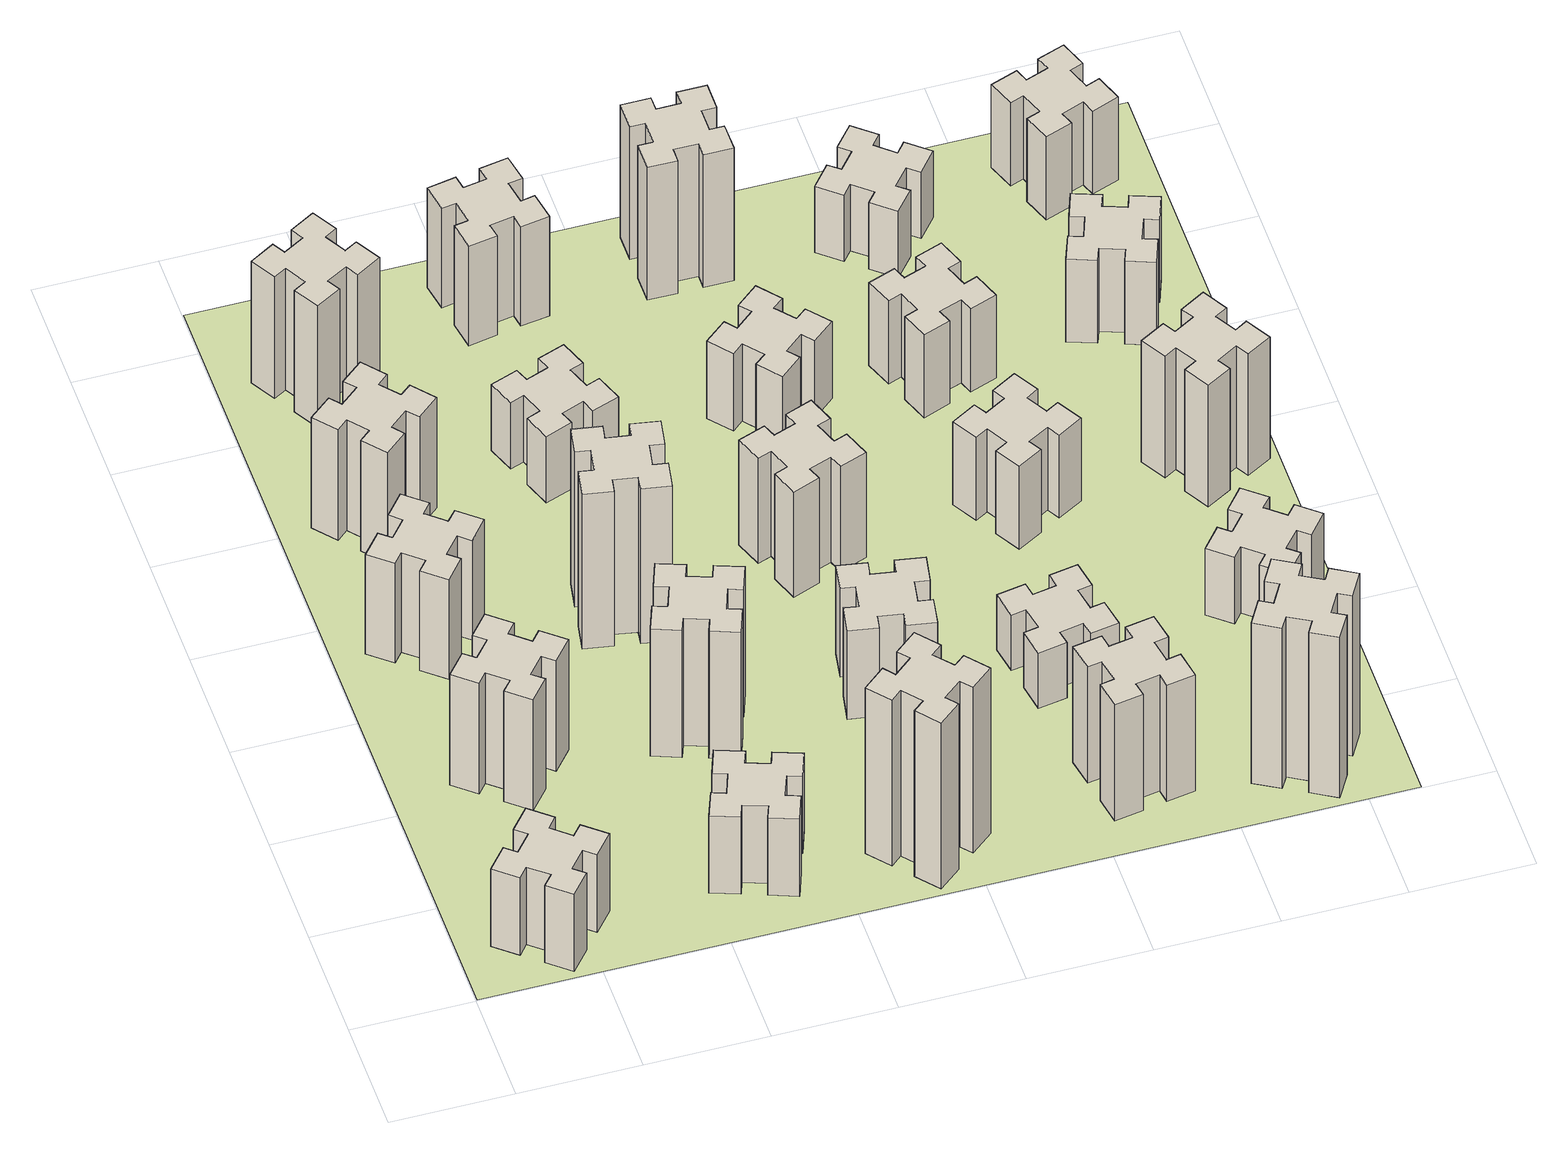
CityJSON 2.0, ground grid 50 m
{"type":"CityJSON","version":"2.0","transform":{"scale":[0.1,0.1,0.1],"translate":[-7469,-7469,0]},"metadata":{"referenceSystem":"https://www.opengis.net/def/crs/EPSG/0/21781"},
"CityObjects":{
"building1":{"type":"Building","attributes":{"class":"1000","function":"1000","usage":"1000","yearOfConstruction":2016,"roofType":"1000","measuredHeight":42,"storeysAboveGround":30,"storeysBelowGround":0},"geometry":[{"type":"Solid","lod":"1","boundaries":[[[[0,1,2,3,4,5,6,7,8,9,10,11,12,13,14,15,16,17,18,19]],[[17,16,20,21]],[[16,15,22,20]],[[15,14,23,22]],[[14,13,24,23]],[[13,12,25,24]],[[12,11,26,25]],[[11,10,27,26]],[[10,9,28,27]],[[9,8,29,28]],[[8,7,30,29]],[[7,6,31,30]],[[6,5,32,31]],[[5,4,33,32]],[[4,3,34,33]],[[3,2,35,34]],[[2,1,36,35]],[[1,0,37,36]],[[0,19,38,37]],[[19,18,39,38]],[[18,17,21,39]],[[24,25,26,27,28,29,30,31,32,33,34,35,36,37,38,39,21,20,22,23]]]]}]},
"building2":{"type":"Building","attributes":{"class":"1000","function":"1000","usage":"1000","yearOfConstruction":2016,"roofType":"1000","measuredHeight":60,"storeysAboveGround":30,"storeysBelowGround":0},"geometry":[{"type":"Solid","lod":"1","boundaries":[[[[40,41,42,43,44,45,46,47,48,49,50,51,52,53,54,55,56,57,58,59]],[[57,56,60,61]],[[56,55,62,60]],[[55,54,63,62]],[[54,53,64,63]],[[53,52,65,64]],[[52,51,66,65]],[[51,50,67,66]],[[50,49,68,67]],[[49,48,69,68]],[[48,47,70,69]],[[47,46,71,70]],[[46,45,72,71]],[[45,44,73,72]],[[44,43,74,73]],[[43,42,75,74]],[[42,41,76,75]],[[41,40,77,76]],[[40,59,78,77]],[[59,58,79,78]],[[58,57,61,79]],[[64,65,66,67,68,69,70,71,72,73,74,75,76,77,78,79,61,60,62,63]]]]}]},
"building3":{"type":"Building","attributes":{"class":"1000","function":"1000","usage":"1000","yearOfConstruction":2016,"roofType":"1000","measuredHeight":54,"storeysAboveGround":30,"storeysBelowGround":0},"geometry":[{"type":"Solid","lod":"1","boundaries":[[[[80,81,82,83,84,85,86,87,88,89,90,91,92,93,94,95,96,97,98,99]],[[97,96,100,101]],[[96,95,102,100]],[[95,94,103,102]],[[94,93,104,103]],[[93,92,105,104]],[[92,91,106,105]],[[91,90,107,106]],[[90,89,108,107]],[[89,88,109,108]],[[88,87,110,109]],[[87,86,111,110]],[[86,85,112,111]],[[85,84,113,112]],[[84,83,114,113]],[[83,82,115,114]],[[82,81,116,115]],[[81,80,117,116]],[[80,99,118,117]],[[99,98,119,118]],[[98,97,101,119]],[[104,105,106,107,108,109,110,111,112,113,114,115,116,117,118,119,101,100,102,103]]]]}]},
"building4":{"type":"Building","attributes":{"class":"1000","function":"1000","usage":"1000","yearOfConstruction":2016,"roofType":"1000","measuredHeight":60,"storeysAboveGround":30,"storeysBelowGround":0},"geometry":[{"type":"Solid","lod":"1","boundaries":[[[[120,121,122,123,124,125,126,127,128,129,130,131,132,133,134,135,136,137,138,139]],[[137,136,140,141]],[[136,135,142,140]],[[135,134,143,142]],[[134,133,144,143]],[[133,132,145,144]],[[132,131,146,145]],[[131,130,147,146]],[[130,129,148,147]],[[129,128,149,148]],[[128,127,150,149]],[[127,126,151,150]],[[126,125,152,151]],[[125,124,153,152]],[[124,123,154,153]],[[123,122,155,154]],[[122,121,156,155]],[[121,120,157,156]],[[120,139,158,157]],[[139,138,159,158]],[[138,137,141,159]],[[144,145,146,147,148,149,150,151,152,153,154,155,156,157,158,159,141,140,142,143]]]]}]},
"building5":{"type":"Building","attributes":{"class":"1000","function":"1000","usage":"1000","yearOfConstruction":2016,"roofType":"1000","measuredHeight":42,"storeysAboveGround":30,"storeysBelowGround":0},"geometry":[{"type":"Solid","lod":"1","boundaries":[[[[160,161,162,163,164,165,166,167,168,169,170,171,172,173,174,175,176,177,178,179]],[[177,176,180,181]],[[176,175,182,180]],[[175,174,183,182]],[[174,173,184,183]],[[173,172,185,184]],[[172,171,186,185]],[[171,170,187,186]],[[170,169,188,187]],[[169,168,189,188]],[[168,167,190,189]],[[167,166,191,190]],[[166,165,192,191]],[[165,164,193,192]],[[164,163,194,193]],[[163,162,195,194]],[[162,161,196,195]],[[161,160,197,196]],[[160,179,198,197]],[[179,178,199,198]],[[178,177,181,199]],[[184,185,186,187,188,189,190,191,192,193,194,195,196,197,198,199,181,180,182,183]]]]}]},
"building6":{"type":"Building","attributes":{"class":"1000","function":"1000","usage":"1000","yearOfConstruction":2016,"roofType":"1000","measuredHeight":66,"storeysAboveGround":30,"storeysBelowGround":0},"geometry":[{"type":"Solid","lod":"1","boundaries":[[[[200,201,202,203,204,205,206,207,208,209,210,211,212,213,214,215,216,217,218,219]],[[217,216,220,221]],[[216,215,222,220]],[[215,214,223,222]],[[214,213,224,223]],[[213,212,225,224]],[[212,211,226,225]],[[211,210,227,226]],[[210,209,228,227]],[[209,208,229,228]],[[208,207,230,229]],[[207,206,231,230]],[[206,205,232,231]],[[205,204,233,232]],[[204,203,234,233]],[[203,202,235,234]],[[202,201,236,235]],[[201,200,237,236]],[[200,219,238,237]],[[219,218,239,238]],[[218,217,221,239]],[[224,225,226,227,228,229,230,231,232,233,234,235,236,237,238,239,221,220,222,223]]]]}]},
"building7":{"type":"Building","attributes":{"class":"1000","function":"1000","usage":"1000","yearOfConstruction":2016,"roofType":"1000","measuredHeight":69,"storeysAboveGround":30,"storeysBelowGround":0},"geometry":[{"type":"Solid","lod":"1","boundaries":[[[[240,241,242,243,244,245,246,247,248,249,250,251,252,253,254,255,256,257,258,259]],[[257,256,260,261]],[[256,255,262,260]],[[255,254,263,262]],[[254,253,264,263]],[[253,252,265,264]],[[252,251,266,265]],[[251,250,267,266]],[[250,249,268,267]],[[249,248,269,268]],[[248,247,270,269]],[[247,246,271,270]],[[246,245,272,271]],[[245,244,273,272]],[[244,243,274,273]],[[243,242,275,274]],[[242,241,276,275]],[[241,240,277,276]],[[240,259,278,277]],[[259,258,279,278]],[[258,257,261,279]],[[264,265,266,267,268,269,270,271,272,273,274,275,276,277,278,279,261,260,262,263]]]]}]},
"building8":{"type":"Building","attributes":{"class":"1000","function":"1000","usage":"1000","yearOfConstruction":2016,"roofType":"1000","measuredHeight":84,"storeysAboveGround":30,"storeysBelowGround":0},"geometry":[{"type":"Solid","lod":"1","boundaries":[[[[280,281,282,283,284,285,286,287,288,289,290,291,292,293,294,295,296,297,298,299]],[[297,296,300,301]],[[296,295,302,300]],[[295,294,303,302]],[[294,293,304,303]],[[293,292,305,304]],[[292,291,306,305]],[[291,290,307,306]],[[290,289,308,307]],[[289,288,309,308]],[[288,287,310,309]],[[287,286,311,310]],[[286,285,312,311]],[[285,284,313,312]],[[284,283,314,313]],[[283,282,315,314]],[[282,281,316,315]],[[281,280,317,316]],[[280,299,318,317]],[[299,298,319,318]],[[298,297,301,319]],[[304,305,306,307,308,309,310,311,312,313,314,315,316,317,318,319,301,300,302,303]]]]}]},
"building9":{"type":"Building","attributes":{"class":"1000","function":"1000","usage":"1000","yearOfConstruction":2016,"roofType":"1000","measuredHeight":36,"storeysAboveGround":30,"storeysBelowGround":0},"geometry":[{"type":"Solid","lod":"1","boundaries":[[[[320,321,322,323,324,325,326,327,328,329,330,331,332,333,334,335,336,337,338,339]],[[337,336,340,341]],[[336,335,342,340]],[[335,334,343,342]],[[334,333,344,343]],[[333,332,345,344]],[[332,331,346,345]],[[331,330,347,346]],[[330,329,348,347]],[[329,328,349,348]],[[328,327,350,349]],[[327,326,351,350]],[[326,325,352,351]],[[325,324,353,352]],[[324,323,354,353]],[[323,322,355,354]],[[322,321,356,355]],[[321,320,357,356]],[[320,339,358,357]],[[339,338,359,358]],[[338,337,341,359]],[[344,345,346,347,348,349,350,351,352,353,354,355,356,357,358,359,341,340,342,343]]]]}]},
"building10":{"type":"Building","attributes":{"class":"1000","function":"1000","usage":"1000","yearOfConstruction":2016,"roofType":"1000","measuredHeight":90,"storeysAboveGround":30,"storeysBelowGround":0},"geometry":[{"type":"Solid","lod":"1","boundaries":[[[[360,361,362,363,364,365,366,367,368,369,370,371,372,373,374,375,376,377,378,379]],[[377,376,380,381]],[[376,375,382,380]],[[375,374,383,382]],[[374,373,384,383]],[[373,372,385,384]],[[372,371,386,385]],[[371,370,387,386]],[[370,369,388,387]],[[369,368,389,388]],[[368,367,390,389]],[[367,366,391,390]],[[366,365,392,391]],[[365,364,393,392]],[[364,363,394,393]],[[363,362,395,394]],[[362,361,396,395]],[[361,360,397,396]],[[360,379,398,397]],[[379,378,399,398]],[[378,377,381,399]],[[384,385,386,387,388,389,390,391,392,393,394,395,396,397,398,399,381,380,382,383]]]]}]},
"building11":{"type":"Building","attributes":{"class":"1000","function":"1000","usage":"1000","yearOfConstruction":2016,"roofType":"1000","measuredHeight":54,"storeysAboveGround":30,"storeysBelowGround":0},"geometry":[{"type":"Solid","lod":"1","boundaries":[[[[400,401,402,403,404,405,406,407,408,409,410,411,412,413,414,415,416,417,418,419]],[[417,416,420,421]],[[416,415,422,420]],[[415,414,423,422]],[[414,413,424,423]],[[413,412,425,424]],[[412,411,426,425]],[[411,410,427,426]],[[410,409,428,427]],[[409,408,429,428]],[[408,407,430,429]],[[407,406,431,430]],[[406,405,432,431]],[[405,404,433,432]],[[404,403,434,433]],[[403,402,435,434]],[[402,401,436,435]],[[401,400,437,436]],[[400,419,438,437]],[[419,418,439,438]],[[418,417,421,439]],[[424,425,426,427,428,429,430,431,432,433,434,435,436,437,438,439,421,420,422,423]]]]}]},
"building12":{"type":"Building","attributes":{"class":"1000","function":"1000","usage":"1000","yearOfConstruction":2016,"roofType":"1000","measuredHeight":48,"storeysAboveGround":30,"storeysBelowGround":0},"geometry":[{"type":"Solid","lod":"1","boundaries":[[[[440,441,442,443,444,445,446,447,448,449,450,451,452,453,454,455,456,457,458,459]],[[457,456,460,461]],[[456,455,462,460]],[[455,454,463,462]],[[454,453,464,463]],[[453,452,465,464]],[[452,451,466,465]],[[451,450,467,466]],[[450,449,468,467]],[[449,448,469,468]],[[448,447,470,469]],[[447,446,471,470]],[[446,445,472,471]],[[445,444,473,472]],[[444,443,474,473]],[[443,442,475,474]],[[442,441,476,475]],[[441,440,477,476]],[[440,459,478,477]],[[459,458,479,478]],[[458,457,461,479]],[[464,465,466,467,468,469,470,471,472,473,474,475,476,477,478,479,461,460,462,463]]]]}]},
"building13":{"type":"Building","attributes":{"class":"1000","function":"1000","usage":"1000","yearOfConstruction":2016,"roofType":"1000","measuredHeight":57,"storeysAboveGround":30,"storeysBelowGround":0},"geometry":[{"type":"Solid","lod":"1","boundaries":[[[[480,481,482,483,484,485,486,487,488,489,490,491,492,493,494,495,496,497,498,499]],[[497,496,500,501]],[[496,495,502,500]],[[495,494,503,502]],[[494,493,504,503]],[[493,492,505,504]],[[492,491,506,505]],[[491,490,507,506]],[[490,489,508,507]],[[489,488,509,508]],[[488,487,510,509]],[[487,486,511,510]],[[486,485,512,511]],[[485,484,513,512]],[[484,483,514,513]],[[483,482,515,514]],[[482,481,516,515]],[[481,480,517,516]],[[480,499,518,517]],[[499,498,519,518]],[[498,497,501,519]],[[504,505,506,507,508,509,510,511,512,513,514,515,516,517,518,519,501,500,502,503]]]]}]},
"building14":{"type":"Building","attributes":{"class":"1000","function":"1000","usage":"1000","yearOfConstruction":2016,"roofType":"1000","measuredHeight":42,"storeysAboveGround":30,"storeysBelowGround":0},"geometry":[{"type":"Solid","lod":"1","boundaries":[[[[520,521,522,523,524,525,526,527,528,529,530,531,532,533,534,535,536,537,538,539]],[[537,536,540,541]],[[536,535,542,540]],[[535,534,543,542]],[[534,533,544,543]],[[533,532,545,544]],[[532,531,546,545]],[[531,530,547,546]],[[530,529,548,547]],[[529,528,549,548]],[[528,527,550,549]],[[527,526,551,550]],[[526,525,552,551]],[[525,524,553,552]],[[524,523,554,553]],[[523,522,555,554]],[[522,521,556,555]],[[521,520,557,556]],[[520,539,558,557]],[[539,538,559,558]],[[538,537,541,559]],[[544,545,546,547,548,549,550,551,552,553,554,555,556,557,558,559,541,540,542,543]]]]}]},
"building15":{"type":"Building","attributes":{"class":"1000","function":"1000","usage":"1000","yearOfConstruction":2016,"roofType":"1000","measuredHeight":63,"storeysAboveGround":30,"storeysBelowGround":0},"geometry":[{"type":"Solid","lod":"1","boundaries":[[[[560,561,562,563,564,565,566,567,568,569,570,571,572,573,574,575,576,577,578,579]],[[577,576,580,581]],[[576,575,582,580]],[[575,574,583,582]],[[574,573,584,583]],[[573,572,585,584]],[[572,571,586,585]],[[571,570,587,586]],[[570,569,588,587]],[[569,568,589,588]],[[568,567,590,589]],[[567,566,591,590]],[[566,565,592,591]],[[565,564,593,592]],[[564,563,594,593]],[[563,562,595,594]],[[562,561,596,595]],[[561,560,597,596]],[[560,579,598,597]],[[579,578,599,598]],[[578,577,581,599]],[[584,585,586,587,588,589,590,591,592,593,594,595,596,597,598,599,581,580,582,583]]]]}]},
"building16":{"type":"Building","attributes":{"class":"1000","function":"1000","usage":"1000","yearOfConstruction":2016,"roofType":"1000","measuredHeight":72,"storeysAboveGround":30,"storeysBelowGround":0},"geometry":[{"type":"Solid","lod":"1","boundaries":[[[[600,601,602,603,604,605,606,607,608,609,610,611,612,613,614,615,616,617,618,619]],[[617,616,620,621]],[[616,615,622,620]],[[615,614,623,622]],[[614,613,624,623]],[[613,612,625,624]],[[612,611,626,625]],[[611,610,627,626]],[[610,609,628,627]],[[609,608,629,628]],[[608,607,630,629]],[[607,606,631,630]],[[606,605,632,631]],[[605,604,633,632]],[[604,603,634,633]],[[603,602,635,634]],[[602,601,636,635]],[[601,600,637,636]],[[600,619,638,637]],[[619,618,639,638]],[[618,617,621,639]],[[624,625,626,627,628,629,630,631,632,633,634,635,636,637,638,639,621,620,622,623]]]]}]},
"building17":{"type":"Building","attributes":{"class":"1000","function":"1000","usage":"1000","yearOfConstruction":2016,"roofType":"1000","measuredHeight":30,"storeysAboveGround":30,"storeysBelowGround":0},"geometry":[{"type":"Solid","lod":"1","boundaries":[[[[640,641,642,643,644,645,646,647,648,649,650,651,652,653,654,655,656,657,658,659]],[[657,656,660,661]],[[656,655,662,660]],[[655,654,663,662]],[[654,653,664,663]],[[653,652,665,664]],[[652,651,666,665]],[[651,650,667,666]],[[650,649,668,667]],[[649,648,669,668]],[[648,647,670,669]],[[647,646,671,670]],[[646,645,672,671]],[[645,644,673,672]],[[644,643,674,673]],[[643,642,675,674]],[[642,641,676,675]],[[641,640,677,676]],[[640,659,678,677]],[[659,658,679,678]],[[658,657,661,679]],[[664,665,666,667,668,669,670,671,672,673,674,675,676,677,678,679,661,660,662,663]]]]}]},
"building18":{"type":"Building","attributes":{"class":"1000","function":"1000","usage":"1000","yearOfConstruction":2016,"roofType":"1000","measuredHeight":45,"storeysAboveGround":30,"storeysBelowGround":0},"geometry":[{"type":"Solid","lod":"1","boundaries":[[[[680,681,682,683,684,685,686,687,688,689,690,691,692,693,694,695,696,697,698,699]],[[697,696,700,701]],[[696,695,702,700]],[[695,694,703,702]],[[694,693,704,703]],[[693,692,705,704]],[[692,691,706,705]],[[691,690,707,706]],[[690,689,708,707]],[[689,688,709,708]],[[688,687,710,709]],[[687,686,711,710]],[[686,685,712,711]],[[685,684,713,712]],[[684,683,714,713]],[[683,682,715,714]],[[682,681,716,715]],[[681,680,717,716]],[[680,699,718,717]],[[699,698,719,718]],[[698,697,701,719]],[[704,705,706,707,708,709,710,711,712,713,714,715,716,717,718,719,701,700,702,703]]]]}]},
"building19":{"type":"Building","attributes":{"class":"1000","function":"1000","usage":"1000","yearOfConstruction":2016,"roofType":"1000","measuredHeight":45,"storeysAboveGround":30,"storeysBelowGround":0},"geometry":[{"type":"Solid","lod":"1","boundaries":[[[[720,721,722,723,724,725,726,727,728,729,730,731,732,733,734,735,736,737,738,739]],[[737,736,740,741]],[[736,735,742,740]],[[735,734,743,742]],[[734,733,744,743]],[[733,732,745,744]],[[732,731,746,745]],[[731,730,747,746]],[[730,729,748,747]],[[729,728,749,748]],[[728,727,750,749]],[[727,726,751,750]],[[726,725,752,751]],[[725,724,753,752]],[[724,723,754,753]],[[723,722,755,754]],[[722,721,756,755]],[[721,720,757,756]],[[720,739,758,757]],[[739,738,759,758]],[[738,737,741,759]],[[744,745,746,747,748,749,750,751,752,753,754,755,756,757,758,759,741,740,742,743]]]]}]},
"building20":{"type":"Building","attributes":{"class":"1000","function":"1000","usage":"1000","yearOfConstruction":2016,"roofType":"1000","measuredHeight":87,"storeysAboveGround":30,"storeysBelowGround":0},"geometry":[{"type":"Solid","lod":"1","boundaries":[[[[760,761,762,763,764,765,766,767,768,769,770,771,772,773,774,775,776,777,778,779]],[[777,776,780,781]],[[776,775,782,780]],[[775,774,783,782]],[[774,773,784,783]],[[773,772,785,784]],[[772,771,786,785]],[[771,770,787,786]],[[770,769,788,787]],[[769,768,789,788]],[[768,767,790,789]],[[767,766,791,790]],[[766,765,792,791]],[[765,764,793,792]],[[764,763,794,793]],[[763,762,795,794]],[[762,761,796,795]],[[761,760,797,796]],[[760,779,798,797]],[[779,778,799,798]],[[778,777,781,799]],[[784,785,786,787,788,789,790,791,792,793,794,795,796,797,798,799,781,780,782,783]]]]}]},
"building21":{"type":"Building","attributes":{"class":"1000","function":"1000","usage":"1000","yearOfConstruction":2016,"roofType":"1000","measuredHeight":36,"storeysAboveGround":30,"storeysBelowGround":0},"geometry":[{"type":"Solid","lod":"1","boundaries":[[[[800,801,802,803,804,805,806,807,808,809,810,811,812,813,814,815,816,817,818,819]],[[817,816,820,821]],[[816,815,822,820]],[[815,814,823,822]],[[814,813,824,823]],[[813,812,825,824]],[[812,811,826,825]],[[811,810,827,826]],[[810,809,828,827]],[[809,808,829,828]],[[808,807,830,829]],[[807,806,831,830]],[[806,805,832,831]],[[805,804,833,832]],[[804,803,834,833]],[[803,802,835,834]],[[802,801,836,835]],[[801,800,837,836]],[[800,819,838,837]],[[819,818,839,838]],[[818,817,821,839]],[[824,825,826,827,828,829,830,831,832,833,834,835,836,837,838,839,821,820,822,823]]]]}]},
"building22":{"type":"Building","attributes":{"class":"1000","function":"1000","usage":"1000","yearOfConstruction":2016,"roofType":"1000","measuredHeight":36,"storeysAboveGround":30,"storeysBelowGround":0},"geometry":[{"type":"Solid","lod":"1","boundaries":[[[[840,841,842,843,844,845,846,847,848,849,850,851,852,853,854,855,856,857,858,859]],[[857,856,860,861]],[[856,855,862,860]],[[855,854,863,862]],[[854,853,864,863]],[[853,852,865,864]],[[852,851,866,865]],[[851,850,867,866]],[[850,849,868,867]],[[849,848,869,868]],[[848,847,870,869]],[[847,846,871,870]],[[846,845,872,871]],[[845,844,873,872]],[[844,843,874,873]],[[843,842,875,874]],[[842,841,876,875]],[[841,840,877,876]],[[840,859,878,877]],[[859,858,879,878]],[[858,857,861,879]],[[864,865,866,867,868,869,870,871,872,873,874,875,876,877,878,879,861,860,862,863]]]]}]},
"building23":{"type":"Building","attributes":{"class":"1000","function":"1000","usage":"1000","yearOfConstruction":2016,"roofType":"1000","measuredHeight":66,"storeysAboveGround":30,"storeysBelowGround":0},"geometry":[{"type":"Solid","lod":"1","boundaries":[[[[880,881,882,883,884,885,886,887,888,889,890,891,892,893,894,895,896,897,898,899]],[[897,896,900,901]],[[896,895,902,900]],[[895,894,903,902]],[[894,893,904,903]],[[893,892,905,904]],[[892,891,906,905]],[[891,890,907,906]],[[890,889,908,907]],[[889,888,909,908]],[[888,887,910,909]],[[887,886,911,910]],[[886,885,912,911]],[[885,884,913,912]],[[884,883,914,913]],[[883,882,915,914]],[[882,881,916,915]],[[881,880,917,916]],[[880,899,918,917]],[[899,898,919,918]],[[898,897,901,919]],[[904,905,906,907,908,909,910,911,912,913,914,915,916,917,918,919,901,900,902,903]]]]}]},
"building24":{"type":"Building","attributes":{"class":"1000","function":"1000","usage":"1000","yearOfConstruction":2016,"roofType":"1000","measuredHeight":45,"storeysAboveGround":30,"storeysBelowGround":0},"geometry":[{"type":"Solid","lod":"1","boundaries":[[[[920,921,922,923,924,925,926,927,928,929,930,931,932,933,934,935,936,937,938,939]],[[937,936,940,941]],[[936,935,942,940]],[[935,934,943,942]],[[934,933,944,943]],[[933,932,945,944]],[[932,931,946,945]],[[931,930,947,946]],[[930,929,948,947]],[[929,928,949,948]],[[928,927,950,949]],[[927,926,951,950]],[[926,925,952,951]],[[925,924,953,952]],[[924,923,954,953]],[[923,922,955,954]],[[922,921,956,955]],[[921,920,957,956]],[[920,939,958,957]],[[939,938,959,958]],[[938,937,941,959]],[[944,945,946,947,948,949,950,951,952,953,954,955,956,957,958,959,941,940,942,943]]]]}]},
"building25":{"type":"Building","attributes":{"class":"1000","function":"1000","usage":"1000","yearOfConstruction":2016,"roofType":"1000","measuredHeight":45,"storeysAboveGround":30,"storeysBelowGround":0},"geometry":[{"type":"Solid","lod":"1","boundaries":[[[[960,961,962,963,964,965,966,967,968,969,970,971,972,973,974,975,976,977,978,979]],[[977,976,980,981]],[[976,975,982,980]],[[975,974,983,982]],[[974,973,984,983]],[[973,972,985,984]],[[972,971,986,985]],[[971,970,987,986]],[[970,969,988,987]],[[969,968,989,988]],[[968,967,990,989]],[[967,966,991,990]],[[966,965,992,991]],[[965,964,993,992]],[[964,963,994,993]],[[963,962,995,994]],[[962,961,996,995]],[[961,960,997,996]],[[960,979,998,997]],[[979,978,999,998]],[[978,977,981,999]],[[984,985,986,987,988,989,990,991,992,993,994,995,996,997,998,999,981,980,982,983]]]]}]},
"landuse1":{"type":"LandUse","attributes":{"name":"plot1","function":"1010"},"geometry":[{"type":"MultiSurface","lod":"1","boundaries":[[[1000,1001,1002,1003]]]}]}
},
"vertices":[
[266,223,0],[343,159,0],[304,113,0],[396,36,0],[473,128,0],[427,166,0],[492,243,0],[538,204,0],[615,296,0],[523,373,0],[484,327,0],[408,392,0],[446,438,0],[354,515,0],[277,423,0],[323,384,0],[259,308,0],[213,346,0],[136,254,0],[228,177,0],[259,308,420],[213,346,420],[323,384,420],[277,423,420],[354,515,420],[446,438,420],[408,392,420],[484,327,420],[523,373,420],[615,296,420],[538,204,420],[492,243,420],[427,166,420],[473,128,420],[396,36,420],[304,113,420],[343,159,420],[266,223,420],[228,177,420],[136,254,420],
[527,1006,0],[592,1083,0],[638,1044,0],[715,1136,0],[623,1213,0],[584,1167,0],[508,1232,0],[546,1278,0],[454,1355,0],[377,1263,0],[423,1224,0],[359,1148,0],[313,1186,0],[236,1094,0],[328,1017,0],[366,1063,0],[443,999,0],[404,953,0],[496,876,0],[573,968,0],[443,999,600],[404,953,600],[366,1063,600],[328,1017,600],[236,1094,600],[313,1186,600],[359,1148,600],[423,1224,600],[377,1263,600],[454,1355,600],[546,1278,600],[508,1232,600],[584,1167,600],[623,1213,600],[715,1136,600],[638,1044,600],[592,1083,600],[527,1006,600],[573,968,600],[496,876,600],
[484,1907,0],[408,1972,0],[446,2018,0],[354,2095,0],[277,2003,0],[323,1964,0],[259,1888,0],[213,1926,0],[136,1834,0],[228,1757,0],[266,1803,0],[343,1739,0],[304,1693,0],[396,1616,0],[473,1708,0],[427,1746,0],[492,1823,0],[538,1784,0],[615,1876,0],[523,1953,0],[492,1823,540],[538,1784,540],[427,1746,540],[473,1708,540],[396,1616,540],[304,1693,540],[343,1739,540],[266,1803,540],[228,1757,540],[136,1834,540],[213,1926,540],[259,1888,540],[323,1964,540],[277,2003,540],[354,2095,540],[446,2018,540],[408,1972,540],[484,1907,540],[523,1953,540],[615,1876,540],
[492,2528,0],[427,2604,0],[473,2643,0],[396,2735,0],[304,2658,0],[343,2612,0],[266,2547,0],[228,2593,0],[136,2516,0],[213,2424,0],[259,2463,0],[323,2386,0],[277,2348,0],[354,2256,0],[446,2333,0],[408,2379,0],[484,2443,0],[523,2397,0],[615,2474,0],[538,2566,0],[484,2443,600],[523,2397,600],[408,2379,600],[446,2333,600],[354,2256,600],[277,2348,600],[323,2386,600],[259,2463,600],[213,2424,600],[136,2516,600],[228,2593,600],[266,2547,600],[343,2612,600],[304,2658,600],[396,2735,600],[473,2643,600],[427,2604,600],[492,2528,600],[538,2566,600],[615,2474,600],
[1302,291,0],[1336,385,0],[1392,364,0],[1433,477,0],[1320,518,0],[1300,462,0],[1206,496,0],[1227,552,0],[1114,593,0],[1073,480,0],[1129,460,0],[1095,366,0],[1039,387,0],[997,274,0],[1110,233,0],[1131,289,0],[1225,255,0],[1204,199,0],[1317,157,0],[1358,270,0],[1225,255,420],[1204,199,420],[1131,289,420],[1110,233,420],[997,274,420],[1039,387,420],[1095,366,420],[1129,460,420],[1073,480,420],[1114,593,420],[1227,552,420],[1206,496,420],[1300,462,420],[1320,518,420],[1433,477,420],[1392,364,420],[1336,385,420],[1302,291,420],[1358,270,420],[1317,157,420],
[387,3115,0],[474,3165,0],[504,3113,0],[608,3173,0],[548,3277,0],[496,3247,0],[446,3334,0],[498,3364,0],[438,3468,0],[334,3408,0],[364,3356,0],[277,3306,0],[247,3358,0],[143,3298,0],[203,3194,0],[255,3224,0],[305,3137,0],[253,3107,0],[313,3003,0],[417,3063,0],[305,3137,660],[253,3107,660],[255,3224,660],[203,3194,660],[143,3298,660],[247,3358,660],[277,3306,660],[364,3356,660],[334,3408,660],[438,3468,660],[498,3364,660],[446,3334,660],[496,3247,660],[548,3277,660],[608,3173,660],[504,3113,660],[474,3165,660],[387,3115,660],[417,3063,660],[313,3003,660],
[1302,1031,0],[1336,1125,0],[1392,1104,0],[1433,1217,0],[1320,1258,0],[1300,1202,0],[1206,1236,0],[1227,1292,0],[1114,1333,0],[1073,1220,0],[1129,1200,0],[1095,1106,0],[1039,1127,0],[997,1014,0],[1110,973,0],[1131,1029,0],[1225,995,0],[1204,939,0],[1317,897,0],[1358,1010,0],[1225,995,690],[1204,939,690],[1131,1029,690],[1110,973,690],[997,1014,690],[1039,1127,690],[1095,1106,690],[1129,1200,690],[1073,1220,690],[1114,1333,690],[1227,1292,690],[1206,1236,690],[1300,1202,690],[1320,1258,690],[1433,1217,690],[1392,1104,690],[1336,1125,690],[1302,1031,690],[1358,1010,690],[1317,897,690],
[1047,1656,0],[1145,1638,0],[1135,1579,0],[1253,1558,0],[1274,1677,0],[1215,1687,0],[1232,1785,0],[1291,1775,0],[1312,1893,0],[1194,1914,0],[1184,1855,0],[1085,1872,0],[1096,1931,0],[977,1952,0],[957,1834,0],[1016,1824,0],[998,1725,0],[939,1736,0],[918,1617,0],[1037,1597,0],[998,1725,840],[939,1736,840],[1016,1824,840],[957,1834,840],[977,1952,840],[1096,1931,840],[1085,1872,840],[1184,1855,840],[1194,1914,840],[1312,1893,840],[1291,1775,840],[1232,1785,840],[1215,1687,840],[1274,1677,840],[1253,1558,840],[1135,1579,840],[1145,1638,840],[1047,1656,840],[1037,1597,840],[918,1617,840],
[1125,2716,0],[1031,2682,0],[1010,2738,0],[897,2697,0],[939,2584,0],[995,2605,0],[1029,2511,0],[973,2490,0],[1014,2377,0],[1127,2419,0],[1106,2475,0],[1200,2509,0],[1220,2453,0],[1333,2494,0],[1292,2607,0],[1236,2586,0],[1202,2680,0],[1258,2700,0],[1217,2813,0],[1104,2772,0],[1202,2680,360],[1258,2700,360],[1236,2586,360],[1292,2607,360],[1333,2494,360],[1220,2453,360],[1200,2509,360],[1106,2475,360],[1127,2419,360],[1014,2377,360],[973,2490,360],[1029,2511,360],[995,2605,360],[939,2584,360],[897,2697,360],[1010,2738,360],[1031,2682,360],[1125,2716,360],[1104,2772,360],[1217,2813,360],
[1888,159,0],[1964,223,0],[2003,177,0],[2095,254,0],[2018,346,0],[1972,308,0],[1907,384,0],[1953,423,0],[1876,515,0],[1784,438,0],[1823,392,0],[1746,327,0],[1708,373,0],[1616,296,0],[1693,204,0],[1739,243,0],[1803,166,0],[1757,128,0],[1834,36,0],[1926,113,0],[1803,166,900],[1757,128,900],[1739,243,900],[1693,204,900],[1616,296,900],[1708,373,900],[1746,327,900],[1823,392,900],[1784,438,900],[1876,515,900],[1953,423,900],[1907,384,900],[1972,308,900],[2018,346,900],[2095,254,900],[2003,177,900],[1964,223,900],[1888,159,900],[1926,113,900],[1834,36,900],
[998,3465,0],[1016,3367,0],[957,3357,0],[977,3238,0],[1096,3259,0],[1085,3318,0],[1184,3336,0],[1194,3277,0],[1312,3297,0],[1291,3416,0],[1232,3405,0],[1215,3504,0],[1274,3514,0],[1253,3632,0],[1135,3611,0],[1145,3552,0],[1047,3535,0],[1037,3594,0],[918,3573,0],[939,3455,0],[1047,3535,540],[1037,3594,540],[1145,3552,540],[1135,3611,540],[1253,3632,540],[1274,3514,540],[1215,3504,540],[1232,3405,540],[1291,3416,540],[1312,3297,540],[1194,3277,540],[1184,3336,540],[1085,3318,540],[1096,3259,540],[977,3238,540],[957,3357,540],[1016,3367,540],[998,3465,540],[939,3455,540],[918,3573,540],
[2055,1047,0],[2072,1145,0],[2131,1135,0],[2152,1253,0],[2034,1274,0],[2024,1215,0],[1925,1232,0],[1936,1291,0],[1817,1312,0],[1797,1194,0],[1856,1184,0],[1838,1085,0],[1779,1096,0],[1758,977,0],[1877,957,0],[1887,1016,0],[1985,998,0],[1975,939,0],[2093,918,0],[2114,1037,0],[1985,998,480],[1975,939,480],[1887,1016,480],[1877,957,480],[1758,977,480],[1779,1096,480],[1838,1085,480],[1856,1184,480],[1797,1194,480],[1817,1312,480],[1936,1291,480],[1925,1232,480],[2024,1215,480],[2034,1274,480],[2152,1253,480],[2131,1135,480],[2072,1145,480],[2055,1047,480],[2114,1037,480],[2093,918,480],
[1846,1735,0],[1940,1769,0],[1960,1713,0],[2073,1754,0],[2032,1867,0],[1976,1846,0],[1942,1940,0],[1998,1960,0],[1957,2073,0],[1844,2032,0],[1865,1976,0],[1771,1942,0],[1750,1998,0],[1637,1957,0],[1679,1844,0],[1735,1865,0],[1769,1771,0],[1713,1750,0],[1754,1637,0],[1867,1679,0],[1769,1771,570],[1713,1750,570],[1735,1865,570],[1679,1844,570],[1637,1957,570],[1750,1998,570],[1771,1942,570],[1865,1976,570],[1844,2032,570],[1957,2073,570],[1998,1960,570],[1942,1940,570],[1976,1846,570],[2032,1867,570],[2073,1754,570],[1960,1713,570],[1940,1769,570],[1846,1735,570],[1867,1679,570],[1754,1637,570],
[1988,2479,0],[2064,2543,0],[2103,2497,0],[2195,2574,0],[2118,2666,0],[2072,2628,0],[2007,2704,0],[2053,2743,0],[1976,2835,0],[1884,2758,0],[1923,2712,0],[1846,2647,0],[1808,2693,0],[1716,2616,0],[1793,2524,0],[1839,2563,0],[1903,2486,0],[1857,2448,0],[1934,2356,0],[2026,2433,0],[1903,2486,420],[1857,2448,420],[1839,2563,420],[1793,2524,420],[1716,2616,420],[1808,2693,420],[1846,2647,420],[1923,2712,420],[1884,2758,420],[1976,2835,420],[2053,2743,420],[2007,2704,420],[2072,2628,420],[2118,2666,420],[2195,2574,420],[2103,2497,420],[2064,2543,420],[1988,2479,420],[2026,2433,420],[1934,2356,420],
[2665,258,0],[2764,276,0],[2774,217,0],[2892,237,0],[2871,356,0],[2812,345,0],[2795,444,0],[2854,454,0],[2833,572,0],[2715,551,0],[2725,492,0],[2627,475,0],[2617,534,0],[2498,513,0],[2519,395,0],[2578,405,0],[2596,307,0],[2537,297,0],[2557,178,0],[2676,199,0],[2596,307,630],[2537,297,630],[2578,405,630],[2519,395,630],[2498,513,630],[2617,534,630],[2627,475,630],[2725,492,630],[2715,551,630],[2833,572,630],[2854,454,630],[2795,444,630],[2812,345,630],[2871,356,630],[2892,237,630],[2774,217,630],[2764,276,630],[2665,258,630],[2676,199,630],[2557,178,630],
[1805,3325,0],[1905,3325,0],[1905,3265,0],[2025,3265,0],[2025,3385,0],[1965,3385,0],[1965,3485,0],[2025,3485,0],[2025,3605,0],[1905,3605,0],[1905,3545,0],[1805,3545,0],[1805,3605,0],[1685,3605,0],[1685,3485,0],[1745,3485,0],[1745,3385,0],[1685,3385,0],[1685,3265,0],[1805,3265,0],[1745,3385,720],[1685,3385,720],[1745,3485,720],[1685,3485,720],[1685,3605,720],[1805,3605,720],[1805,3545,720],[1905,3545,720],[1905,3605,720],[2025,3605,720],[2025,3485,720],[1965,3485,720],[1965,3385,720],[2025,3385,720],[2025,3265,720],[1905,3265,720],[1905,3325,720],[1805,3325,720],[1805,3265,720],[1685,3265,720],
[2625,1132,0],[2527,1115,0],[2517,1174,0],[2398,1153,0],[2419,1035,0],[2478,1045,0],[2496,947,0],[2437,937,0],[2457,818,0],[2576,839,0],[2565,898,0],[2664,916,0],[2674,857,0],[2792,877,0],[2771,996,0],[2712,985,0],[2695,1084,0],[2754,1094,0],[2733,1212,0],[2615,1191,0],[2695,1084,300],[2754,1094,300],[2712,985,300],[2771,996,300],[2792,877,300],[2674,857,300],[2664,916,300],[2565,898,300],[2576,839,300],[2457,818,300],[2437,937,300],[2496,947,300],[2478,1045,300],[2419,1035,300],[2398,1153,300],[2517,1174,300],[2527,1115,300],[2625,1132,300],[2615,1191,300],[2733,1212,300],
[2575,1844,0],[2625,1757,0],[2573,1727,0],[2633,1623,0],[2737,1683,0],[2707,1735,0],[2794,1785,0],[2824,1733,0],[2928,1793,0],[2868,1897,0],[2816,1867,0],[2766,1954,0],[2818,1984,0],[2758,2088,0],[2654,2028,0],[2684,1976,0],[2597,1926,0],[2567,1978,0],[2463,1918,0],[2523,1814,0],[2597,1926,450],[2567,1978,450],[2684,1976,450],[2654,2028,450],[2758,2088,450],[2818,1984,450],[2766,1954,450],[2816,1867,450],[2868,1897,450],[2928,1793,450],[2824,1733,450],[2794,1785,450],[2707,1735,450],[2737,1683,450],[2633,1623,450],[2573,1727,450],[2625,1757,450],[2575,1844,450],[2523,1814,450],[2463,1918,450],
[2586,2475,0],[2680,2509,0],[2700,2453,0],[2813,2494,0],[2772,2607,0],[2716,2586,0],[2682,2680,0],[2738,2700,0],[2697,2813,0],[2584,2772,0],[2605,2716,0],[2511,2682,0],[2490,2738,0],[2377,2697,0],[2419,2584,0],[2475,2605,0],[2509,2511,0],[2453,2490,0],[2494,2377,0],[2607,2419,0],[2509,2511,450],[2453,2490,450],[2475,2605,450],[2419,2584,450],[2377,2697,450],[2490,2738,450],[2511,2682,450],[2605,2716,450],[2584,2772,450],[2697,2813,450],[2738,2700,450],[2682,2680,450],[2716,2586,450],[2772,2607,450],[2813,2494,450],[2700,2453,450],[2680,2509,450],[2586,2475,450],[2607,2419,450],[2494,2377,450],
[3265,374,0],[3215,287,0],[3163,317,0],[3103,213,0],[3207,153,0],[3237,205,0],[3324,155,0],[3294,103,0],[3398,43,0],[3458,147,0],[3406,177,0],[3456,264,0],[3508,234,0],[3568,338,0],[3464,398,0],[3434,346,0],[3347,396,0],[3377,448,0],[3273,508,0],[3213,404,0],[3347,396,870],[3377,448,870],[3434,346,870],[3464,398,870],[3568,338,870],[3508,234,870],[3456,264,870],[3406,177,870],[3458,147,870],[3398,43,870],[3294,103,870],[3324,155,870],[3237,205,870],[3207,153,870],[3103,213,870],[3163,317,870],[3215,287,870],[3265,374,870],[3213,404,870],[3273,508,870],
[2543,3444,0],[2479,3368,0],[2433,3406,0],[2356,3314,0],[2448,3237,0],[2486,3283,0],[2563,3219,0],[2524,3173,0],[2616,3096,0],[2693,3188,0],[2647,3226,0],[2712,3303,0],[2758,3264,0],[2835,3356,0],[2743,3433,0],[2704,3387,0],[2628,3452,0],[2666,3498,0],[2574,3575,0],[2497,3483,0],[2628,3452,360],[2666,3498,360],[2704,3387,360],[2743,3433,360],[2835,3356,360],[2758,3264,360],[2712,3303,360],[2647,3226,360],[2693,3188,360],[2616,3096,360],[2524,3173,360],[2563,3219,360],[2486,3283,360],[2448,3237,360],[2356,3314,360],[2433,3406,360],[2479,3368,360],[2543,3444,360],[2497,3483,360],[2574,3575,360],
[3487,1006,0],[3552,1083,0],[3598,1044,0],[3675,1136,0],[3583,1213,0],[3544,1167,0],[3468,1232,0],[3506,1278,0],[3414,1355,0],[3337,1263,0],[3383,1224,0],[3319,1148,0],[3273,1186,0],[3196,1094,0],[3288,1017,0],[3326,1063,0],[3403,999,0],[3364,953,0],[3456,876,0],[3533,968,0],[3403,999,360],[3364,953,360],[3326,1063,360],[3288,1017,360],[3196,1094,360],[3273,1186,360],[3319,1148,360],[3383,1224,360],[3337,1263,360],[3414,1355,360],[3506,1278,360],[3468,1232,360],[3544,1167,360],[3583,1213,360],[3675,1136,360],[3598,1044,360],[3552,1083,360],[3487,1006,360],[3533,968,360],[3456,876,360],
[3556,1867,0],[3506,1954,0],[3558,1984,0],[3498,2088,0],[3394,2028,0],[3424,1976,0],[3337,1926,0],[3307,1978,0],[3203,1918,0],[3263,1814,0],[3315,1844,0],[3365,1757,0],[3313,1727,0],[3373,1623,0],[3477,1683,0],[3447,1735,0],[3534,1785,0],[3564,1733,0],[3668,1793,0],[3608,1897,0],[3534,1785,660],[3564,1733,660],[3447,1735,660],[3477,1683,660],[3373,1623,660],[3313,1727,660],[3365,1757,660],[3315,1844,660],[3263,1814,660],[3203,1918,660],[3307,1978,660],[3337,1926,660],[3424,1976,660],[3394,2028,660],[3498,2088,660],[3558,1984,660],[3506,1954,660],[3556,1867,660],[3608,1897,660],[3668,1793,660],
[3251,2609,0],[3345,2575,0],[3324,2519,0],[3437,2477,0],[3478,2590,0],[3422,2611,0],[3456,2705,0],[3512,2684,0],[3553,2797,0],[3440,2838,0],[3420,2782,0],[3326,2816,0],[3347,2872,0],[3234,2913,0],[3193,2800,0],[3249,2780,0],[3215,2686,0],[3159,2707,0],[3117,2594,0],[3230,2553,0],[3215,2686,450],[3159,2707,450],[3249,2780,450],[3193,2800,450],[3234,2913,450],[3347,2872,450],[3326,2816,450],[3420,2782,450],[3440,2838,450],[3553,2797,450],[3512,2684,450],[3456,2705,450],[3422,2611,450],[3478,2590,450],[3437,2477,450],[3324,2519,450],[3345,2575,450],[3251,2609,450],[3230,2553,450],[3117,2594,450],
[3326,3315,0],[3420,3349,0],[3440,3293,0],[3553,3334,0],[3512,3447,0],[3456,3426,0],[3422,3520,0],[3478,3540,0],[3437,3653,0],[3324,3612,0],[3345,3556,0],[3251,3522,0],[3230,3578,0],[3117,3537,0],[3159,3424,0],[3215,3445,0],[3249,3351,0],[3193,3330,0],[3234,3217,0],[3347,3259,0],[3249,3351,450],[3193,3330,450],[3215,3445,450],[3159,3424,450],[3117,3537,450],[3230,3578,450],[3251,3522,450],[3345,3556,450],[3324,3612,450],[3437,3653,450],[3478,3540,450],[3422,3520,450],[3456,3426,450],[3512,3447,450],[3553,3334,450],[3440,3293,450],[3420,3349,450],[3326,3315,450],[3347,3259,450],[3234,3217,450],
[5,3705,0],[3705,3705,0],[3705,5,0],[5,5,0]
]}
